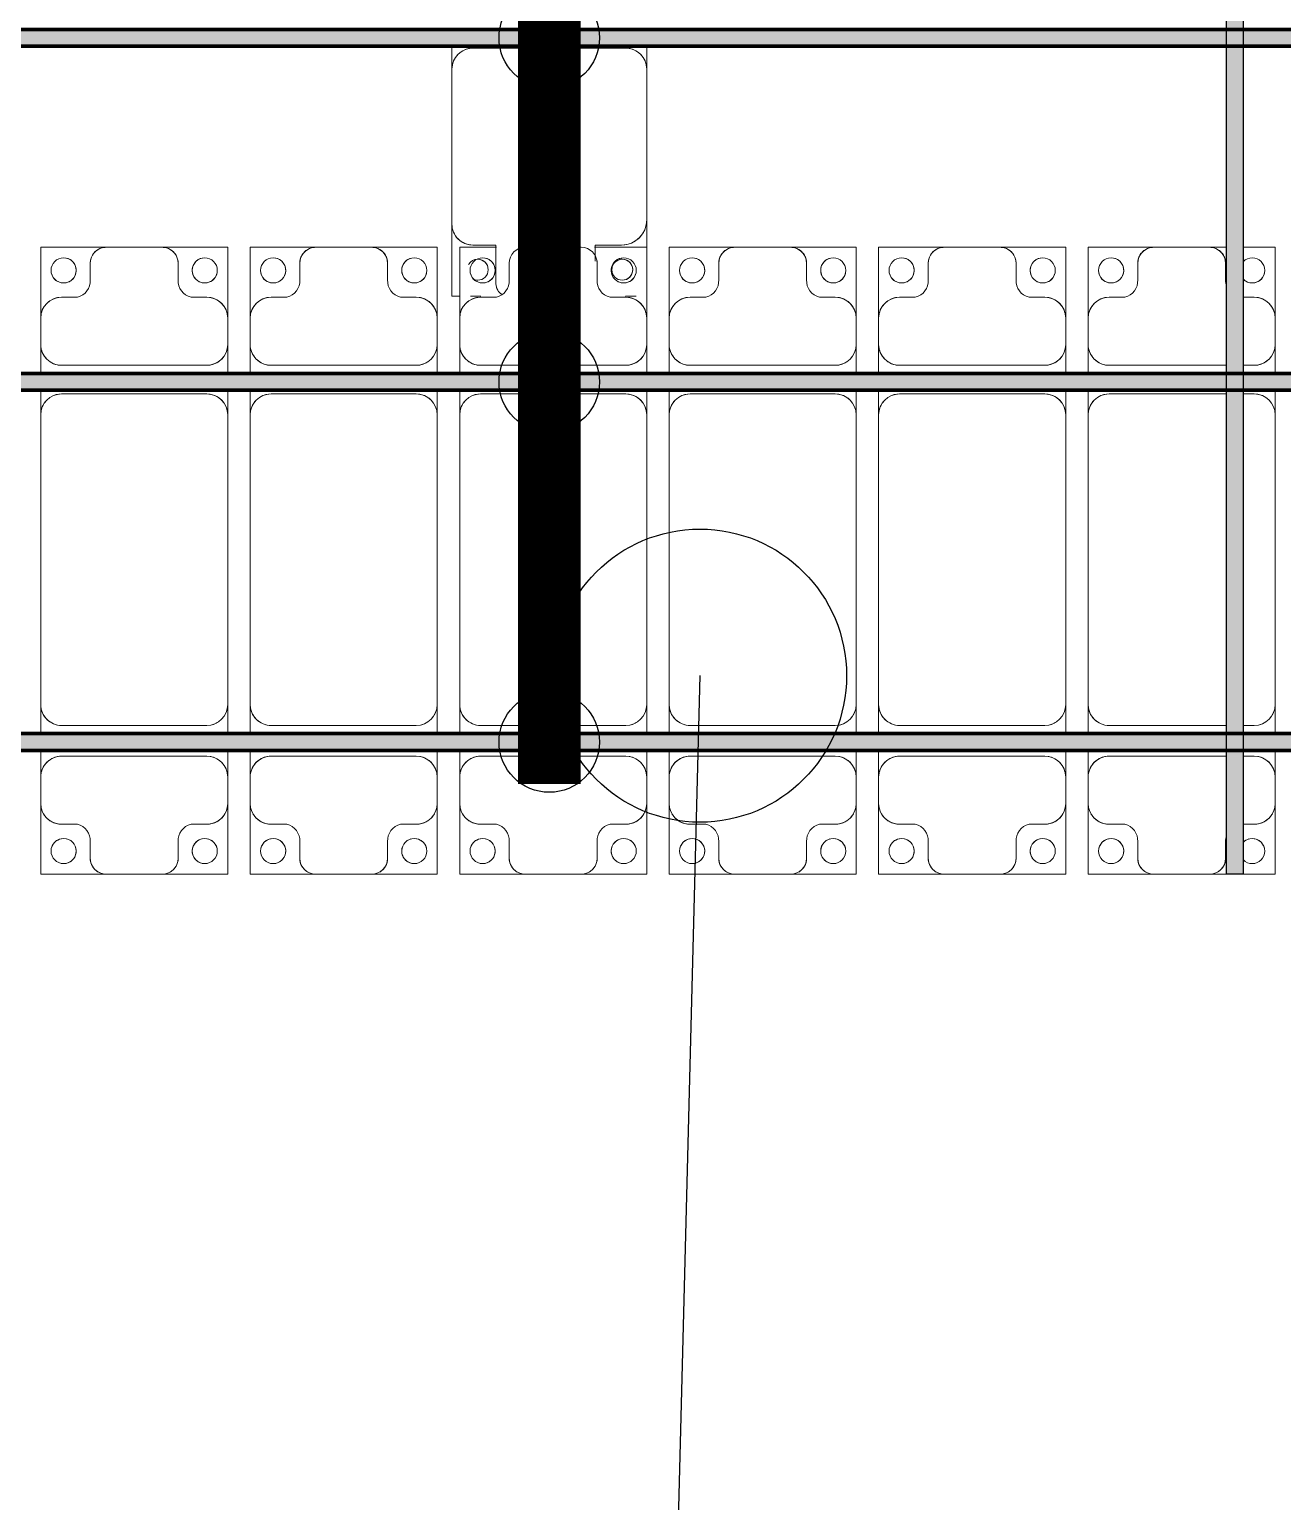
# Model space of a CAD drawing. Header units: millimetres. Extents: x -291190 to 146725, y 19759 to 185158.
# Drawn here: x -262420 to -259430, y 63338 to 66853 of the extents above; entities that cross this region are included whole.
import ezdxf

# ---------------------------------------------------------------- set-up
doc = ezdxf.new("R2010")
doc.units = ezdxf.units.MM
doc.layers.add('A-GENM', color=13, linetype='Continuous', lineweight=9)
doc.layers.add('S-BEAM', color=12, linetype='Continuous', lineweight=9)
for name, color, linetype in [('GC-BICH NEO', 6, 'Continuous'), ('GC-DAY NEO', 5, 'Continuous'), ('GC-HOP 40x60 GIA CUONG', 1, 'Continuous')]:
    doc.layers.add(name, color=color, linetype=linetype)

# ---------------------------------------------------------------- blocks, each defined once
blk = doc.blocks.new('Dầm C52 - Dầm C52-73879-KHUNG KẾT CẤU BÈ PIN 4')
at = {"layer": 'S-BEAM', "lineweight": 140}
blk.add_hatch(color=1, dxfattribs=at).paths.add_polyline_path([(-101365.1, 20), (-101557, 20), (-101557, -20), (101557, -20), (101557, 20), (-100456.6, 20)])
at = {"layer": 'S-BEAM', "color": 1, "lineweight": 140}
for p, q in [((-101557, 20), (101557, 20)), ((101557, -20), (-101557, -20))]:
    blk.add_line(p, q, dxfattribs=at)
blk = doc.blocks.new('Dai phaodi lai - DẢI PHAO DI LẠI-72756-KHUNG KẾT CẤU BÈ PIN 4')
at = {"layer": 'A-GENM', "color": 7}
for p, q in [((178276.8, 748.4), (178353.4, 748.4)), ((178276.8, 579.3), (178276.8, 748.4)), ((178276.8, 748.4), (178276.8, 579.3)), ((178353.4, 748.4), (178276.8, 748.4)), ((178393.4, 748.4), (178433.1, 748.4)), ((178433.1, 748.4), (178393.4, 748.4)), ((178566.9, 748.4), (178433.1, 748.4)), ((178566.9, 748.4), (178723.2, 748.4)), ((178723.2, 748.4), (178566.9, 748.4)), ((178723.2, 748.4), (178723.2, 579.3)), ((178723.2, 579.3), (178723.2, 748.4)), ((178776.8, 748.4), (178933.1, 748.4)), ((178776.8, 579.3), (178776.8, 748.4)), ((178776.8, 748.4), (178776.8, 579.3)), ((178933.1, 748.4), (178776.8, 748.4)), ((179066.9, 748.4), (178933.1, 748.4)), ((179066.9, 748.4), (179223.2, 748.4)), ((179223.2, 748.4), (179066.9, 748.4)), ((179223.2, 748.4), (179223.2, 579.3)), ((179223.2, 579.3), (179223.2, 748.4)), ((179276.8, 748.4), (179433.1, 748.4)), ((179276.8, 579.3), (179276.8, 748.4)), ((179276.8, 748.4), (179276.8, 579.3)), ((179433.1, 748.4), (179276.8, 748.4)), ((179566.9, 748.4), (179433.1, 748.4)), ((179566.9, 748.4), (179723.2, 748.4)), ((179723.2, 748.4), (179566.9, 748.4)), ((179723.2, 748.4), (179723.2, 579.3)), ((179723.2, 579.3), (179723.2, 748.4)), ((179776.8, 748.4), (179933.1, 748.4)), ((179776.8, 579.3), (179776.8, 748.4)), ((179776.8, 748.4), (179776.8, 579.3)), ((179933.1, 748.4), (179776.8, 748.4)), ((180066.9, 748.4), (179933.1, 748.4)), ((180066.9, 748.4), (180223.2, 748.4)), ((180223.2, 748.4), (180066.9, 748.4)), ((180223.2, 748.4), (180223.2, 579.3)), ((180223.2, 579.3), (180223.2, 748.4)), ((180276.8, 748.4), (180433.1, 748.4)), ((180276.8, 579.3), (180276.8, 748.4)), ((180276.8, 748.4), (180276.8, 579.3)), ((180433.1, 748.4), (180276.8, 748.4)), ((180566.9, 748.4), (180433.1, 748.4)), ((180566.9, 748.4), (180723.2, 748.4)), ((180723.2, 748.4), (180566.9, 748.4)), ((180723.2, 748.4), (180723.2, 579.3)), ((180723.2, 579.3), (180723.2, 748.4)), ((180776.8, 748.4), (180933.1, 748.4)), ((180776.8, 579.3), (180776.8, 748.4)), ((180776.8, 748.4), (180776.8, 579.3)), ((180933.1, 748.4), (180776.8, 748.4)), ((181066.9, 748.4), (180933.1, 748.4)), ((181066.9, 748.4), (181223.2, 748.4)), ((181223.2, 748.4), (181066.9, 748.4)), ((181223.2, 748.4), (181223.2, 579.3)), ((181223.2, 579.3), (181223.2, 748.4)), ((178395.1, 710.4), (178395.1, 670.7)), ((178604.9, 670.7), (178604.9, 710.4)), ((178895.1, 710.4), (178895.1, 670.7)), ((179104.9, 670.7), (179104.9, 710.4)), ((179395.1, 710.4), (179395.1, 670.7)), ((179604.9, 670.7), (179604.9, 710.4)), ((179895.1, 710.4), (179895.1, 670.7)), ((180104.9, 670.7), (180104.9, 710.4)), ((180395.1, 710.4), (180395.1, 670.7)), ((180604.9, 670.7), (180604.9, 710.4)), ((180895.1, 710.4), (180895.1, 670.7)), ((181104.9, 670.7), (181104.9, 710.4)), ((178353.4, 629.3), (178326.8, 629.3)), ((178673.2, 629.3), (178635.7, 629.3)), ((178864.3, 629.3), (178826.8, 629.3)), ((179173.2, 629.3), (179135.7, 629.3)), ((179364.3, 629.3), (179326.8, 629.3)), ((179673.2, 629.3), (179635.7, 629.3)), ((179864.3, 629.3), (179826.8, 629.3)), ((180173.2, 629.3), (180135.7, 629.3)), ((180364.3, 629.3), (180326.8, 629.3)), ((180673.2, 629.3), (180635.7, 629.3)), ((180864.3, 629.3), (180826.8, 629.3)), ((181173.2, 629.3), (181135.7, 629.3)), ((178276.8, 579.3), (178276.8, 516.7)), ((178723.2, 516.7), (178723.2, 579.3)), ((178776.8, 579.3), (178776.8, 516.7)), ((179223.2, 516.7), (179223.2, 579.3)), ((179276.8, 579.3), (179276.8, 516.7)), ((179723.2, 516.7), (179723.2, 579.3)), ((179776.8, 579.3), (179776.8, 516.7)), ((180223.2, 516.7), (180223.2, 579.3)), ((180276.8, 579.3), (180276.8, 516.7)), ((180723.2, 516.7), (180723.2, 579.3)), ((180776.8, 579.3), (180776.8, 516.7)), ((181223.2, 516.7), (181223.2, 579.3)), ((178276.8, 452.9), (178276.8, 516.7)), ((178276.8, 452.9), (178276.8, 516.7)), ((178723.2, 516.7), (178723.2, 452.9)), ((178723.2, 516.7), (178723.2, 452.9)), ((178776.8, 452.9), (178776.8, 516.7)), ((178776.8, 452.9), (178776.8, 516.7)), ((179223.2, 516.7), (179223.2, 452.9)), ((179223.2, 516.7), (179223.2, 452.9)), ((179276.8, 452.9), (179276.8, 516.7)), ((179276.8, 452.9), (179276.8, 516.7)), ((179723.2, 516.7), (179723.2, 452.9)), ((179723.2, 516.7), (179723.2, 452.9)), ((179776.8, 452.9), (179776.8, 516.7)), ((179776.8, 452.9), (179776.8, 516.7)), ((180223.2, 516.7), (180223.2, 452.9)), ((180223.2, 516.7), (180223.2, 452.9)), ((180276.8, 452.9), (180276.8, 516.7)), ((180276.8, 452.9), (180276.8, 516.7)), ((180723.2, 516.7), (180723.2, 452.9)), ((180723.2, 516.7), (180723.2, 452.9)), ((180776.8, 452.9), (180776.8, 516.7)), ((180776.8, 452.9), (180776.8, 516.7)), ((181223.2, 516.7), (181223.2, 452.9)), ((181223.2, 516.7), (181223.2, 452.9)), ((178326.8, 466.7), (178353.4, 466.7)), ((178393.4, 466.7), (178673.2, 466.7)), ((178826.8, 466.7), (179173.2, 466.7)), ((179326.8, 466.7), (179673.2, 466.7)), ((179826.8, 466.7), (180173.2, 466.7)), ((180326.8, 466.7), (180673.2, 466.7)), ((180826.8, 466.7), (181173.2, 466.7)), ((178276.8, 343.3), (178276.8, 412.9)), ((178276.8, 343.3), (178276.8, 412.9)), ((178353.4, 393.3), (178326.8, 393.3)), ((178673.2, 393.3), (178393.4, 393.3)), ((178723.2, 412.9), (178723.2, 343.3)), ((178723.2, 412.9), (178723.2, 343.3)), ((178776.8, 343.3), (178776.8, 412.9)), ((178776.8, 343.3), (178776.8, 412.9)), ((179173.2, 393.3), (178826.8, 393.3)), ((179223.2, 412.9), (179223.2, 343.3)), ((179223.2, 412.9), (179223.2, 343.3)), ((179276.8, 343.3), (179276.8, 412.9)), ((179276.8, 343.3), (179276.8, 412.9)), ((179673.2, 393.3), (179326.8, 393.3)), ((179723.2, 412.9), (179723.2, 343.3)), ((179723.2, 412.9), (179723.2, 343.3)), ((179776.8, 343.3), (179776.8, 412.9)), ((179776.8, 343.3), (179776.8, 412.9)), ((180173.2, 393.3), (179826.8, 393.3)), ((180223.2, 412.9), (180223.2, 343.3)), ((180223.2, 412.9), (180223.2, 343.3)), ((180276.8, 343.3), (180276.8, 412.9)), ((180276.8, 343.3), (180276.8, 412.9)), ((180673.2, 393.3), (180326.8, 393.3)), ((180723.2, 412.9), (180723.2, 343.3)), ((180723.2, 412.9), (180723.2, 343.3)), ((180776.8, 343.3), (180776.8, 412.9)), ((180776.8, 343.3), (180776.8, 412.9)), ((181173.2, 393.3), (180826.8, 393.3)), ((181223.2, 412.9), (181223.2, 343.3)), ((181223.2, 412.9), (181223.2, 343.3)), ((178276.8, 343.3), (178276.8, -348.3)), ((178723.2, -348.3), (178723.2, 343.3)), ((178776.8, 343.3), (178776.8, -348.3)), ((179223.2, -348.3), (179223.2, 343.3)), ((179276.8, 343.3), (179276.8, -348.3)), ((179723.2, -348.3), (179723.2, 343.3)), ((179776.8, 343.3), (179776.8, -348.3)), ((180223.2, -348.3), (180223.2, 343.3)), ((180276.8, 343.3), (180276.8, -348.3)), ((180723.2, -348.3), (180723.2, 343.3)), ((180776.8, 343.3), (180776.8, -348.3)), ((181223.2, -348.3), (181223.2, 343.3)), ((178276.8, -407.1), (178276.8, -348.3)), ((178276.8, -407.1), (178276.8, -348.3)), ((178723.2, -348.3), (178723.2, -407.1)), ((178723.2, -348.3), (178723.2, -407.1)), ((178776.8, -407.1), (178776.8, -348.3)), ((178776.8, -407.1), (178776.8, -348.3)), ((179223.2, -348.3), (179223.2, -407.1)), ((179223.2, -348.3), (179223.2, -407.1)), ((179276.8, -407.1), (179276.8, -348.3)), ((179276.8, -407.1), (179276.8, -348.3)), ((179723.2, -348.3), (179723.2, -407.1)), ((179723.2, -348.3), (179723.2, -407.1)), ((179776.8, -407.1), (179776.8, -348.3)), ((179776.8, -407.1), (179776.8, -348.3)), ((180223.2, -348.3), (180223.2, -407.1)), ((180223.2, -348.3), (180223.2, -407.1)), ((180276.8, -407.1), (180276.8, -348.3)), ((180276.8, -407.1), (180276.8, -348.3)), ((180723.2, -348.3), (180723.2, -407.1)), ((180723.2, -348.3), (180723.2, -407.1)), ((180776.8, -407.1), (180776.8, -348.3)), ((180776.8, -407.1), (180776.8, -348.3)), ((181223.2, -348.3), (181223.2, -407.1)), ((181223.2, -348.3), (181223.2, -407.1)), ((178326.8, -398.3), (178353.4, -398.3)), ((178393.4, -398.3), (178673.2, -398.3)), ((178826.8, -398.3), (179173.2, -398.3)), ((179326.8, -398.3), (179673.2, -398.3)), ((179826.8, -398.3), (180173.2, -398.3)), ((180326.8, -398.3), (180673.2, -398.3)), ((180826.8, -398.3), (181173.2, -398.3)), ((178276.8, -516.7), (178276.8, -447.1)), ((178276.8, -516.7), (178276.8, -447.1)), ((178723.2, -447.1), (178723.2, -516.7)), ((178723.2, -447.1), (178723.2, -516.7)), ((178776.8, -516.7), (178776.8, -447.1)), ((178776.8, -516.7), (178776.8, -447.1)), ((179223.2, -447.1), (179223.2, -516.7)), ((179223.2, -447.1), (179223.2, -516.7)), ((179276.8, -516.7), (179276.8, -447.1)), ((179276.8, -516.7), (179276.8, -447.1)), ((179723.2, -447.1), (179723.2, -516.7)), ((179723.2, -447.1), (179723.2, -516.7)), ((179776.8, -516.7), (179776.8, -447.1)), ((179776.8, -516.7), (179776.8, -447.1)), ((180223.2, -447.1), (180223.2, -516.7)), ((180223.2, -447.1), (180223.2, -516.7)), ((180276.8, -516.7), (180276.8, -447.1)), ((180276.8, -516.7), (180276.8, -447.1)), ((180723.2, -447.1), (180723.2, -516.7)), ((180723.2, -447.1), (180723.2, -516.7)), ((180776.8, -516.7), (180776.8, -447.1)), ((180776.8, -516.7), (180776.8, -447.1)), ((181223.2, -447.1), (181223.2, -516.7)), ((181223.2, -447.1), (181223.2, -516.7)), ((178353.4, -466.7), (178326.8, -466.7)), ((178673.2, -466.7), (178393.4, -466.7)), ((179173.2, -466.7), (178826.8, -466.7)), ((179673.2, -466.7), (179326.8, -466.7)), ((180173.2, -466.7), (179826.8, -466.7)), ((180673.2, -466.7), (180326.8, -466.7)), ((181173.2, -466.7), (180826.8, -466.7)), ((178276.8, -516.7), (178276.8, -579.3)), ((178723.2, -579.3), (178723.2, -516.7)), ((178776.8, -516.7), (178776.8, -579.3)), ((179223.2, -579.3), (179223.2, -516.7)), ((179276.8, -516.7), (179276.8, -579.3)), ((179723.2, -579.3), (179723.2, -516.7)), ((179776.8, -516.7), (179776.8, -579.3)), ((180223.2, -579.3), (180223.2, -516.7)), ((180276.8, -516.7), (180276.8, -579.3)), ((180723.2, -579.3), (180723.2, -516.7)), ((180776.8, -516.7), (180776.8, -579.3)), ((181223.2, -579.3), (181223.2, -516.7)), ((178276.8, -748.4), (178276.8, -579.3)), ((178276.8, -579.3), (178276.8, -748.4)), ((178723.2, -579.3), (178723.2, -748.4)), ((178723.2, -748.4), (178723.2, -579.3)), ((178776.8, -748.4), (178776.8, -579.3)), ((178776.8, -579.3), (178776.8, -748.4)), ((179223.2, -579.3), (179223.2, -748.4)), ((179223.2, -748.4), (179223.2, -579.3)), ((179276.8, -748.4), (179276.8, -579.3)), ((179276.8, -579.3), (179276.8, -748.4)), ((179723.2, -579.3), (179723.2, -748.4)), ((179723.2, -748.4), (179723.2, -579.3)), ((179776.8, -748.4), (179776.8, -579.3)), ((179776.8, -579.3), (179776.8, -748.4)), ((180223.2, -579.3), (180223.2, -748.4)), ((180223.2, -748.4), (180223.2, -579.3)), ((180276.8, -748.4), (180276.8, -579.3)), ((180276.8, -579.3), (180276.8, -748.4)), ((180723.2, -579.3), (180723.2, -748.4)), ((180723.2, -748.4), (180723.2, -579.3)), ((180776.8, -748.4), (180776.8, -579.3)), ((180776.8, -579.3), (180776.8, -748.4)), ((181223.2, -579.3), (181223.2, -748.4)), ((181223.2, -748.4), (181223.2, -579.3)), ((178326.8, -629.3), (178353.4, -629.3)), ((178635.7, -629.3), (178673.2, -629.3)), ((178826.8, -629.3), (178864.3, -629.3)), ((179135.7, -629.3), (179173.2, -629.3)), ((179326.8, -629.3), (179364.3, -629.3)), ((179635.7, -629.3), (179673.2, -629.3)), ((179826.8, -629.3), (179864.3, -629.3)), ((180135.7, -629.3), (180173.2, -629.3)), ((180326.8, -629.3), (180364.3, -629.3)), ((180635.7, -629.3), (180673.2, -629.3)), ((180826.8, -629.3), (180864.3, -629.3)), ((181135.7, -629.3), (181173.2, -629.3)), ((178395.1, -670.7), (178395.1, -710.4)), ((178604.9, -710.4), (178604.9, -670.7)), ((178895.1, -670.7), (178895.1, -710.4)), ((179104.9, -710.4), (179104.9, -670.7)), ((179395.1, -670.7), (179395.1, -710.4)), ((179604.9, -710.4), (179604.9, -670.7)), ((179895.1, -670.7), (179895.1, -710.4)), ((180104.9, -710.4), (180104.9, -670.7)), ((180395.1, -670.7), (180395.1, -710.4)), ((180604.9, -710.4), (180604.9, -670.7)), ((180895.1, -670.7), (180895.1, -710.4)), ((181104.9, -710.4), (181104.9, -670.7)), ((178353.4, -748.4), (178276.8, -748.4)), ((178276.8, -748.4), (178353.4, -748.4)), ((178433.1, -748.4), (178393.4, -748.4)), ((178393.4, -748.4), (178433.1, -748.4)), ((178433.1, -748.4), (178566.9, -748.4)), ((178723.2, -748.4), (178566.9, -748.4)), ((178566.9, -748.4), (178723.2, -748.4)), ((178933.1, -748.4), (178776.8, -748.4)), ((178776.8, -748.4), (178933.1, -748.4)), ((178933.1, -748.4), (179066.9, -748.4)), ((179223.2, -748.4), (179066.9, -748.4)), ((179066.9, -748.4), (179223.2, -748.4)), ((179433.1, -748.4), (179276.8, -748.4)), ((179276.8, -748.4), (179433.1, -748.4)), ((179433.1, -748.4), (179566.9, -748.4)), ((179723.2, -748.4), (179566.9, -748.4)), ((179566.9, -748.4), (179723.2, -748.4)), ((179901.5, -748.4), (179776.8, -748.4)), ((179776.8, -748.4), (179901.5, -748.4)), ((179933.1, -748.4), (180066.9, -748.4)), ((180223.2, -748.4), (180135.2, -748.4)), ((180135.2, -748.4), (180223.2, -748.4)), ((180433.1, -748.4), (180276.8, -748.4)), ((180276.8, -748.4), (180433.1, -748.4)), ((180433.1, -748.4), (180566.9, -748.4)), ((180723.2, -748.4), (180566.9, -748.4)), ((180566.9, -748.4), (180723.2, -748.4)), ((180933.1, -748.4), (180776.8, -748.4)), ((180776.8, -748.4), (180933.1, -748.4)), ((180933.1, -748.4), (181066.9, -748.4)), ((181223.2, -748.4), (181066.9, -748.4)), ((181066.9, -748.4), (181223.2, -748.4))]:
    blk.add_line(p, q, dxfattribs=at)
for centre, radius, start, end in [((178433.1, 710.4), 38, 90, 180), ((178433.1, 710.4), 38, 90, 180), ((178433.1, 710.4), 38, 120, 180), ((178433.1, 710.4), 38, 120, 180), ((178433.1, 710.4), 38, 90, 105), ((178433.1, 710.4), 38, 90, 105), ((178566.9, 710.4), 38, 360, 90), ((178566.9, 710.4), 38, 75, 90), ((178566.9, 710.4), 38, 0, 90), ((178566.9, 710.4), 38, 75, 90), ((178566.9, 710.4), 38, 0, 60), ((178566.9, 710.4), 38, 0, 60), ((178933.1, 710.4), 38, 90, 180), ((178933.1, 710.4), 38, 90, 180), ((178933.1, 710.4), 38, 120, 180), ((178933.1, 710.4), 38, 120, 180), ((178933.1, 710.4), 38, 90, 105), ((178933.1, 710.4), 38, 90, 105), ((179066.9, 710.4), 38, 360, 90), ((179066.9, 710.4), 38, 75, 90), ((179066.9, 710.4), 38, 0, 90), ((179066.9, 710.4), 38, 75, 90), ((179066.9, 710.4), 38, 0, 60), ((179066.9, 710.4), 38, 0, 60), ((179433.1, 710.4), 38, 90, 180), ((179433.1, 710.4), 38, 90, 180), ((179433.1, 710.4), 38, 120, 180), ((179433.1, 710.4), 38, 120, 180), ((179433.1, 710.4), 38, 90, 105), ((179433.1, 710.4), 38, 90, 105), ((179566.9, 710.4), 38, 360, 90), ((179566.9, 710.4), 38, 75, 90), ((179566.9, 710.4), 38, 0, 90), ((179566.9, 710.4), 38, 75, 90), ((179566.9, 710.4), 38, 0, 60), ((179566.9, 710.4), 38, 0, 60), ((179933.1, 710.4), 38, 90, 180), ((179933.1, 710.4), 38, 90, 180), ((179933.1, 710.4), 38, 120, 180), ((179933.1, 710.4), 38, 120, 180), ((179933.1, 710.4), 38, 90, 105), ((179933.1, 710.4), 38, 90, 105), ((180066.9, 710.4), 38, 360, 90), ((180066.9, 710.4), 38, 75, 90), ((180066.9, 710.4), 38, 0, 90), ((180066.9, 710.4), 38, 75, 90), ((180066.9, 710.4), 38, 0, 60), ((180066.9, 710.4), 38, 0, 60), ((180433.1, 710.4), 38, 90, 180), ((180433.1, 710.4), 38, 90, 180), ((180433.1, 710.4), 38, 120, 180), ((180433.1, 710.4), 38, 120, 180), ((180433.1, 710.4), 38, 90, 105), ((180433.1, 710.4), 38, 90, 105), ((180566.9, 710.4), 38, 360, 90), ((180566.9, 710.4), 38, 75, 90), ((180566.9, 710.4), 38, 0, 90), ((180566.9, 710.4), 38, 75, 90), ((180566.9, 710.4), 38, 0, 60), ((180566.9, 710.4), 38, 0, 60), ((180933.1, 710.4), 38, 90, 180), ((180933.1, 710.4), 38, 90, 180), ((180933.1, 710.4), 38, 120, 180), ((180933.1, 710.4), 38, 120, 180), ((180933.1, 710.4), 38, 90, 105), ((180933.1, 710.4), 38, 90, 105), ((181066.9, 710.4), 38, 360, 90), ((181066.9, 710.4), 38, 75, 90), ((181066.9, 710.4), 38, 0, 90), ((181066.9, 710.4), 38, 75, 90), ((181066.9, 710.4), 38, 0, 60), ((181066.9, 710.4), 38, 0, 60), ((178331.6, 693.3), 30, 90, 270), ((178331.6, 693.3), 30, 90, 180), ((178331.6, 693.3), 30, 45, 90), ((178331.6, 693.3), 30, 45, 90), ((178668.4, 693.3), 30, 90, 270), ((178668.4, 693.3), 30, 90, 255), ((178668.4, 693.3), 30, 270, 90), ((178668.4, 693.3), 30, 0, 90), ((178831.6, 693.3), 30, 90, 270), ((178831.6, 693.3), 30, 90, 180), ((178831.6, 693.3), 30, 270, 90), ((178831.6, 693.3), 30, 285, 90), ((179168.4, 693.3), 30, 90, 270), ((179168.4, 693.3), 30, 90, 255), ((179168.4, 693.3), 30, 270, 90), ((179168.4, 693.3), 30, 0, 90), ((179331.6, 693.3), 30, 90, 270), ((179331.6, 693.3), 30, 90, 180), ((179331.6, 693.3), 30, 270, 90), ((179331.6, 693.3), 30, 285, 90), ((179668.4, 693.3), 30, 90, 270), ((179668.4, 693.3), 30, 90, 255), ((179668.4, 693.3), 30, 270, 90), ((179668.4, 693.3), 30, 0, 90), ((179831.6, 693.3), 30, 90, 270), ((179831.6, 693.3), 30, 90, 180), ((179831.6, 693.3), 30, 270, 90), ((179831.6, 693.3), 30, 285, 90), ((180168.4, 693.3), 30, 90, 270), ((180168.4, 693.3), 30, 90, 255), ((180168.4, 693.3), 30, 270, 90), ((180168.4, 693.3), 30, 0, 90), ((180331.6, 693.3), 30, 90, 270), ((180331.6, 693.3), 30, 90, 180), ((180331.6, 693.3), 30, 270, 90), ((180331.6, 693.3), 30, 285, 90), ((180668.4, 693.3), 30, 90, 270), ((180668.4, 693.3), 30, 90, 255), ((180668.4, 693.3), 30, 270, 90), ((180668.4, 693.3), 30, 0, 90), ((180831.6, 693.3), 30, 90, 270), ((180831.6, 693.3), 30, 90, 180), ((180831.6, 693.3), 30, 270, 90), ((180831.6, 693.3), 30, 285, 90), ((181168.4, 693.3), 30, 90, 270), ((181168.4, 693.3), 30, 90, 255), ((181168.4, 693.3), 30, 270, 90), ((181168.4, 693.3), 30, 0, 90), ((178331.6, 693.3), 30, 195, 270), ((178331.6, 693.3), 30, 270, 315), ((178331.6, 693.3), 30, 285, 315), ((178355.2, 668.2), 40, 350.1215, 3.5081), ((178644.8, 668.2), 40, 176.4919, 256.8115), ((178668.4, 693.3), 30, 270, 345), ((178831.6, 693.3), 30, 195, 270), ((178855.2, 668.2), 40, 283.1885, 3.5081), ((179144.8, 668.2), 40, 176.4919, 256.8115), ((179168.4, 693.3), 30, 270, 345), ((179331.6, 693.3), 30, 195, 270), ((179355.2, 668.2), 40, 283.1885, 3.5081), ((179644.8, 668.2), 40, 176.4919, 256.8115), ((179668.4, 693.3), 30, 270, 345), ((179831.6, 693.3), 30, 195, 270), ((179855.2, 668.2), 40, 283.1885, 3.5081), ((180144.8, 668.2), 40, 176.4919, 256.8115), ((180168.4, 693.3), 30, 270, 345), ((180331.6, 693.3), 30, 195, 270), ((180355.2, 668.2), 40, 283.1885, 3.5081), ((180644.8, 668.2), 40, 176.4919, 256.8115), ((180668.4, 693.3), 30, 270, 345), ((180831.6, 693.3), 30, 195, 270), ((180855.2, 668.2), 40, 283.1885, 3.5081), ((181144.8, 668.2), 40, 176.4919, 256.8115), ((181168.4, 693.3), 30, 270, 345), ((178326.8, 579.3), 50, 90, 180), ((178326.8, 579.3), 50, 90, 165), ((178326.8, 579.3), 50, 135, 150), ((178326.8, 579.3), 50, 135, 150), ((178326.8, 579.3), 50, 90, 120), ((178326.8, 579.3), 50, 90, 120), ((178673.2, 579.3), 50, 0, 90), ((178673.2, 579.3), 50, 60, 90), ((178673.2, 579.3), 50, 15, 90), ((178673.2, 579.3), 50, 60, 90), ((178673.2, 579.3), 50, 30, 45), ((178673.2, 579.3), 50, 30, 45), ((178826.8, 579.3), 50, 90, 180), ((178826.8, 579.3), 50, 90, 165), ((178826.8, 579.3), 50, 135, 150), ((178826.8, 579.3), 50, 135, 150), ((178826.8, 579.3), 50, 90, 120), ((178826.8, 579.3), 50, 90, 120), ((179173.2, 579.3), 50, 0, 90), ((179173.2, 579.3), 50, 60, 90), ((179173.2, 579.3), 50, 15, 90), ((179173.2, 579.3), 50, 60, 90), ((179173.2, 579.3), 50, 30, 45), ((179173.2, 579.3), 50, 30, 45), ((179326.8, 579.3), 50, 90, 180), ((179326.8, 579.3), 50, 90, 165), ((179326.8, 579.3), 50, 135, 150), ((179326.8, 579.3), 50, 135, 150), ((179326.8, 579.3), 50, 90, 120), ((179326.8, 579.3), 50, 90, 120), ((179673.2, 579.3), 50, 0, 90), ((179673.2, 579.3), 50, 60, 90), ((179673.2, 579.3), 50, 15, 90), ((179673.2, 579.3), 50, 60, 90), ((179673.2, 579.3), 50, 30, 45), ((179673.2, 579.3), 50, 30, 45), ((179826.8, 579.3), 50, 90, 180), ((179826.8, 579.3), 50, 90, 165), ((179826.8, 579.3), 50, 135, 150), ((179826.8, 579.3), 50, 135, 150), ((179826.8, 579.3), 50, 90, 120), ((179826.8, 579.3), 50, 90, 120), ((180173.2, 579.3), 50, 0, 90), ((180173.2, 579.3), 50, 60, 90), ((180173.2, 579.3), 50, 15, 90), ((180173.2, 579.3), 50, 60, 90), ((180173.2, 579.3), 50, 30, 45), ((180173.2, 579.3), 50, 30, 45), ((180326.8, 579.3), 50, 90, 180), ((180326.8, 579.3), 50, 90, 165), ((180326.8, 579.3), 50, 135, 150), ((180326.8, 579.3), 50, 135, 150), ((180326.8, 579.3), 50, 90, 120), ((180326.8, 579.3), 50, 90, 120), ((180673.2, 579.3), 50, 0, 90), ((180673.2, 579.3), 50, 60, 90), ((180673.2, 579.3), 50, 15, 90), ((180673.2, 579.3), 50, 60, 90), ((180673.2, 579.3), 50, 30, 45), ((180673.2, 579.3), 50, 30, 45), ((180826.8, 579.3), 50, 90, 180), ((180826.8, 579.3), 50, 90, 165), ((180826.8, 579.3), 50, 135, 150), ((180826.8, 579.3), 50, 135, 150), ((180826.8, 579.3), 50, 90, 120), ((180826.8, 579.3), 50, 90, 120), ((181173.2, 579.3), 50, 0, 90), ((181173.2, 579.3), 50, 60, 90), ((181173.2, 579.3), 50, 15, 90), ((181173.2, 579.3), 50, 60, 90), ((181173.2, 579.3), 50, 30, 45), ((181173.2, 579.3), 50, 30, 45), ((178326.8, 516.7), 50, 180, 270), ((178326.8, 516.7), 50, 195, 270), ((178673.2, 516.7), 50, 270, 0), ((178673.2, 516.7), 50, 270, 345), ((178826.8, 516.7), 50, 180, 270), ((178826.8, 516.7), 50, 195, 270), ((179173.2, 516.7), 50, 270, 0), ((179173.2, 516.7), 50, 270, 345), ((179326.8, 516.7), 50, 180, 270), ((179326.8, 516.7), 50, 195, 270), ((179673.2, 516.7), 50, 270, 0), ((179673.2, 516.7), 50, 270, 345), ((179826.8, 516.7), 50, 180, 270), ((179826.8, 516.7), 50, 195, 270), ((180173.2, 516.7), 50, 270, 0), ((180173.2, 516.7), 50, 270, 345), ((180326.8, 516.7), 50, 180, 270), ((180326.8, 516.7), 50, 195, 270), ((180673.2, 516.7), 50, 270, 0), ((180673.2, 516.7), 50, 270, 345), ((180826.8, 516.7), 50, 180, 270), ((180826.8, 516.7), 50, 195, 270), ((181173.2, 516.7), 50, 270, 0), ((181173.2, 516.7), 50, 270, 345), ((178326.8, 343.3), 50, 90, 180), ((178326.8, 343.3), 50, 105, 120), ((178673.2, 343.3), 50, 360, 90), ((178673.2, 343.3), 50, 360, 75), ((178826.8, 343.3), 50, 90, 180), ((178826.8, 343.3), 50, 105, 120), ((179173.2, 343.3), 50, 360, 90), ((179173.2, 343.3), 50, 360, 75), ((179326.8, 343.3), 50, 90, 180), ((179326.8, 343.3), 50, 105, 120), ((179673.2, 343.3), 50, 360, 90), ((179673.2, 343.3), 50, 360, 75), ((179826.8, 343.3), 50, 90, 180), ((179826.8, 343.3), 50, 105, 120), ((180173.2, 343.3), 50, 360, 90), ((180173.2, 343.3), 50, 360, 75), ((180326.8, 343.3), 50, 90, 180), ((180326.8, 343.3), 50, 105, 120), ((180673.2, 343.3), 50, 360, 90), ((180673.2, 343.3), 50, 360, 75), ((180826.8, 343.3), 50, 90, 180), ((180826.8, 343.3), 50, 105, 120), ((181173.2, 343.3), 50, 360, 90), ((181173.2, 343.3), 50, 360, 75), ((178326.8, 343.3), 50, 150, 180), ((178826.8, 343.3), 50, 150, 180), ((179326.8, 343.3), 50, 150, 180), ((179826.8, 343.3), 50, 150, 180), ((180326.8, 343.3), 50, 150, 180), ((180826.8, 343.3), 50, 150, 180), ((178326.8, -348.3), 50, 180, 270), ((178673.2, -348.3), 50, 270, 360), ((178673.2, -348.3), 50, 315, 360), ((178826.8, -348.3), 50, 180, 270), ((179173.2, -348.3), 50, 270, 360), ((179173.2, -348.3), 50, 315, 360), ((179326.8, -348.3), 50, 180, 270), ((179673.2, -348.3), 50, 270, 360), ((179673.2, -348.3), 50, 315, 360), ((179826.8, -348.3), 50, 180, 270), ((180173.2, -348.3), 50, 270, 360), ((180173.2, -348.3), 50, 315, 360), ((180326.8, -348.3), 50, 180, 270), ((180673.2, -348.3), 50, 270, 360), ((180673.2, -348.3), 50, 315, 360), ((180826.8, -348.3), 50, 180, 270), ((181173.2, -348.3), 50, 270, 360), ((181173.2, -348.3), 50, 315, 360), ((178326.8, -348.3), 50, 195, 270), ((178826.8, -348.3), 50, 195, 270), ((179326.8, -348.3), 50, 195, 270), ((179826.8, -348.3), 50, 195, 270), ((180326.8, -348.3), 50, 195, 270), ((180826.8, -348.3), 50, 195, 270), ((178673.2, -348.3), 50, 270, 300), ((179173.2, -348.3), 50, 270, 300), ((179673.2, -348.3), 50, 270, 300), ((180173.2, -348.3), 50, 270, 300), ((180673.2, -348.3), 50, 270, 300), ((181173.2, -348.3), 50, 270, 300), ((178326.8, -516.7), 50, 90, 180), ((178326.8, -516.7), 50, 90, 165), ((178673.2, -516.7), 50, 360, 90), ((178673.2, -516.7), 50, 15, 90), ((178826.8, -516.7), 50, 90, 180), ((178826.8, -516.7), 50, 90, 165), ((179173.2, -516.7), 50, 360, 90), ((179173.2, -516.7), 50, 15, 90), ((179326.8, -516.7), 50, 90, 180), ((179326.8, -516.7), 50, 90, 165), ((179673.2, -516.7), 50, 360, 90), ((179673.2, -516.7), 50, 15, 90), ((179826.8, -516.7), 50, 90, 180), ((179826.8, -516.7), 50, 90, 165), ((180173.2, -516.7), 50, 360, 90), ((180173.2, -516.7), 50, 15, 90), ((180326.8, -516.7), 50, 90, 180), ((180326.8, -516.7), 50, 90, 165), ((180673.2, -516.7), 50, 360, 90), ((180673.2, -516.7), 50, 15, 90), ((180826.8, -516.7), 50, 90, 180), ((180826.8, -516.7), 50, 90, 165), ((181173.2, -516.7), 50, 360, 90), ((181173.2, -516.7), 50, 15, 90), ((178326.8, -579.3), 50, 180, 270), ((178326.8, -579.3), 50, 195, 270), ((178673.2, -579.3), 50, 270, 360), ((178673.2, -579.3), 50, 270, 345), ((178826.8, -579.3), 50, 180, 270), ((178826.8, -579.3), 50, 195, 270), ((179173.2, -579.3), 50, 270, 360), ((179173.2, -579.3), 50, 270, 345), ((179326.8, -579.3), 50, 180, 270), ((179326.8, -579.3), 50, 195, 270), ((179673.2, -579.3), 50, 270, 360), ((179673.2, -579.3), 50, 270, 345), ((179826.8, -579.3), 50, 180, 270), ((179826.8, -579.3), 50, 195, 270), ((180173.2, -579.3), 50, 270, 360), ((180173.2, -579.3), 50, 270, 345), ((180326.8, -579.3), 50, 180, 270), ((180326.8, -579.3), 50, 195, 270), ((180673.2, -579.3), 50, 270, 360), ((180673.2, -579.3), 50, 270, 345), ((180826.8, -579.3), 50, 180, 270), ((180826.8, -579.3), 50, 195, 270), ((181173.2, -579.3), 50, 270, 360), ((181173.2, -579.3), 50, 270, 345), ((178326.8, -579.3), 50, 210, 225), ((178326.8, -579.3), 50, 210, 225), ((178326.8, -579.3), 50, 240, 270), ((178326.8, -579.3), 50, 240, 270), ((178644.8, -668.2), 40, 103.1885, 183.5081), ((178673.2, -579.3), 50, 270, 300), ((178673.2, -579.3), 50, 270, 300), ((178673.2, -579.3), 50, 315, 330), ((178673.2, -579.3), 50, 315, 330), ((178826.8, -579.3), 50, 210, 225), ((178826.8, -579.3), 50, 210, 225), ((178826.8, -579.3), 50, 240, 270), ((178826.8, -579.3), 50, 240, 270), ((178855.2, -668.2), 40, 356.4919, 76.8115), ((179144.8, -668.2), 40, 103.1885, 183.5081), ((179173.2, -579.3), 50, 270, 300), ((179173.2, -579.3), 50, 270, 300), ((179173.2, -579.3), 50, 315, 330), ((179173.2, -579.3), 50, 315, 330), ((179326.8, -579.3), 50, 210, 225), ((179326.8, -579.3), 50, 210, 225), ((179326.8, -579.3), 50, 240, 270), ((179326.8, -579.3), 50, 240, 270), ((179355.2, -668.2), 40, 356.4919, 76.8115), ((179644.8, -668.2), 40, 103.1885, 183.5081), ((179673.2, -579.3), 50, 270, 300), ((179673.2, -579.3), 50, 270, 300), ((179673.2, -579.3), 50, 315, 330), ((179673.2, -579.3), 50, 315, 330), ((179826.8, -579.3), 50, 210, 225), ((179826.8, -579.3), 50, 210, 225), ((179826.8, -579.3), 50, 240, 270), ((179826.8, -579.3), 50, 240, 270), ((179855.2, -668.2), 40, 356.4919, 76.8115), ((180144.8, -668.2), 40, 103.1885, 183.5081), ((180173.2, -579.3), 50, 270, 300), ((180173.2, -579.3), 50, 270, 300), ((180173.2, -579.3), 50, 315, 330), ((180173.2, -579.3), 50, 315, 330), ((180326.8, -579.3), 50, 210, 225), ((180326.8, -579.3), 50, 210, 225), ((180326.8, -579.3), 50, 240, 270), ((180326.8, -579.3), 50, 240, 270), ((180355.2, -668.2), 40, 356.4919, 76.8115), ((180644.8, -668.2), 40, 103.1885, 183.5081), ((180673.2, -579.3), 50, 270, 300), ((180673.2, -579.3), 50, 270, 300), ((180673.2, -579.3), 50, 315, 330), ((180673.2, -579.3), 50, 315, 330), ((180826.8, -579.3), 50, 210, 225), ((180826.8, -579.3), 50, 210, 225), ((180826.8, -579.3), 50, 240, 270), ((180826.8, -579.3), 50, 240, 270), ((180855.2, -668.2), 40, 356.4919, 76.8115), ((181144.8, -668.2), 40, 103.1885, 183.5081), ((181173.2, -579.3), 50, 270, 300), ((181173.2, -579.3), 50, 270, 300), ((181173.2, -579.3), 50, 315, 330), ((181173.2, -579.3), 50, 315, 330), ((178331.6, -693.3), 30, 90, 270), ((178331.6, -693.3), 30, 90, 165), ((178331.6, -693.3), 30, 45, 90), ((178331.6, -693.3), 30, 45, 75), ((178355.2, -668.2), 40, 356.4919, 9.8785), ((178668.4, -693.3), 30, 90, 270), ((178668.4, -693.3), 30, 105, 270), ((178668.4, -693.3), 30, 270, 90), ((178668.4, -693.3), 30, 15, 90), ((178831.6, -693.3), 30, 90, 270), ((178831.6, -693.3), 30, 90, 165), ((178831.6, -693.3), 30, 270, 90), ((178831.6, -693.3), 30, 270, 75), ((179168.4, -693.3), 30, 90, 270), ((179168.4, -693.3), 30, 105, 270), ((179168.4, -693.3), 30, 270, 90), ((179168.4, -693.3), 30, 15, 90), ((179331.6, -693.3), 30, 90, 270), ((179331.6, -693.3), 30, 90, 165), ((179331.6, -693.3), 30, 270, 90), ((179331.6, -693.3), 30, 270, 75), ((179668.4, -693.3), 30, 90, 270), ((179668.4, -693.3), 30, 105, 270), ((179668.4, -693.3), 30, 270, 90), ((179668.4, -693.3), 30, 15, 90), ((179831.6, -693.3), 30, 90, 270), ((179831.6, -693.3), 30, 90, 165), ((179831.6, -693.3), 30, 270, 90), ((179831.6, -693.3), 30, 270, 75), ((180168.4, -693.3), 30, 90, 270), ((180168.4, -693.3), 30, 105, 270), ((180168.4, -693.3), 30, 270, 90), ((180168.4, -693.3), 30, 15, 90), ((180331.6, -693.3), 30, 90, 270), ((180331.6, -693.3), 30, 90, 165), ((180331.6, -693.3), 30, 270, 90), ((180331.6, -693.3), 30, 270, 75), ((180668.4, -693.3), 30, 90, 270), ((180668.4, -693.3), 30, 105, 270), ((180668.4, -693.3), 30, 270, 90), ((180668.4, -693.3), 30, 15, 90), ((180831.6, -693.3), 30, 90, 270), ((180831.6, -693.3), 30, 90, 165), ((180831.6, -693.3), 30, 270, 90), ((180831.6, -693.3), 30, 270, 75), ((181168.4, -693.3), 30, 90, 270), ((181168.4, -693.3), 30, 105, 270), ((181168.4, -693.3), 30, 270, 90), ((181168.4, -693.3), 30, 15, 90), ((178331.6, -693.3), 30, 180, 270), ((178668.4, -693.3), 30, 270, 360), ((178831.6, -693.3), 30, 180, 270), ((179168.4, -693.3), 30, 270, 360), ((179331.6, -693.3), 30, 180, 270), ((179668.4, -693.3), 30, 270, 360), ((179831.6, -693.3), 30, 180, 270), ((180168.4, -693.3), 30, 270, 360), ((180331.6, -693.3), 30, 180, 270), ((180668.4, -693.3), 30, 270, 360), ((180831.6, -693.3), 30, 180, 270), ((181168.4, -693.3), 30, 270, 360), ((178331.6, -693.3), 30, 270, 315), ((178331.6, -693.3), 30, 270, 315), ((178433.1, -710.4), 38, 180, 270), ((178433.1, -710.4), 38, 180, 240), ((178433.1, -710.4), 38, 180, 270), ((178433.1, -710.4), 38, 180, 240), ((178566.9, -710.4), 38, 270, 360), ((178566.9, -710.4), 38, 270, 360), ((178566.9, -710.4), 38, 300, 360), ((178566.9, -710.4), 38, 300, 360), ((178933.1, -710.4), 38, 180, 270), ((178933.1, -710.4), 38, 180, 240), ((178933.1, -710.4), 38, 180, 270), ((178933.1, -710.4), 38, 180, 240), ((179066.9, -710.4), 38, 270, 360), ((179066.9, -710.4), 38, 270, 360), ((179066.9, -710.4), 38, 300, 360), ((179066.9, -710.4), 38, 300, 360), ((179433.1, -710.4), 38, 180, 270), ((179433.1, -710.4), 38, 180, 240), ((179433.1, -710.4), 38, 180, 270), ((179433.1, -710.4), 38, 180, 240), ((179566.9, -710.4), 38, 270, 360), ((179566.9, -710.4), 38, 270, 360), ((179566.9, -710.4), 38, 300, 360), ((179566.9, -710.4), 38, 300, 360), ((179933.1, -710.4), 38, 180, 270), ((179933.1, -710.4), 38, 180, 210), ((179933.1, -710.4), 38, 180, 210), ((180066.9, -710.4), 38, 270, 360), ((180433.1, -710.4), 38, 180, 270), ((180433.1, -710.4), 38, 180, 240), ((180433.1, -710.4), 38, 180, 270), ((180433.1, -710.4), 38, 180, 240), ((180566.9, -710.4), 38, 270, 360), ((180566.9, -710.4), 38, 270, 360), ((180566.9, -710.4), 38, 300, 360), ((180566.9, -710.4), 38, 300, 360), ((180933.1, -710.4), 38, 180, 270), ((180933.1, -710.4), 38, 180, 240), ((180933.1, -710.4), 38, 180, 270), ((180933.1, -710.4), 38, 180, 240), ((181066.9, -710.4), 38, 270, 360), ((181066.9, -710.4), 38, 270, 360), ((181066.9, -710.4), 38, 300, 360), ((181066.9, -710.4), 38, 300, 360), ((178433.1, -710.4), 38, 255, 270), ((178433.1, -710.4), 38, 255, 270), ((178566.9, -710.4), 38, 270, 285), ((178566.9, -710.4), 38, 270, 285), ((178933.1, -710.4), 38, 255, 270), ((178933.1, -710.4), 38, 255, 270), ((179066.9, -710.4), 38, 270, 285), ((179066.9, -710.4), 38, 270, 285), ((179433.1, -710.4), 38, 255, 270), ((179433.1, -710.4), 38, 255, 270), ((179566.9, -710.4), 38, 270, 285), ((179566.9, -710.4), 38, 270, 285), ((180433.1, -710.4), 38, 255, 270), ((180433.1, -710.4), 38, 255, 270), ((180566.9, -710.4), 38, 270, 285), ((180566.9, -710.4), 38, 270, 285), ((180933.1, -710.4), 38, 255, 270), ((180933.1, -710.4), 38, 255, 270), ((181066.9, -710.4), 38, 270, 285), ((181066.9, -710.4), 38, 270, 285)]:
    blk.add_arc(centre, radius, start, end, dxfattribs=at)
blk = doc.blocks.new('Dầm C52 - Dầm C52-V31-KHUNG KẾT CẤU BÈ PIN 4')
at = {"layer": 'S-BEAM', "lineweight": 140}
blk.add_hatch(color=1, dxfattribs=at).paths.add_polyline_path([(-101365.1, 20), (-101557, 20), (-101557, -20), (101557, -20), (101557, 20), (-100456.6, 20)])
at = {"layer": 'S-BEAM', "color": 1, "lineweight": 140}
for p, q in [((-101557, 20), (101557, 20)), ((101557, -20), (-101557, -20))]:
    blk.add_line(p, q, dxfattribs=at)
blk = doc.blocks.new('Dai phao do pin - DẢI PHAO ĐỠ PIN-V47-KHUNG KẾT CẤU BÈ PIN 4')
at = {"layer": 'A-GENM', "color": 7}
for p, q in [((68484.9, 241.6), (68539.7, 241.6)), ((68484.9, 241.6), (68539.7, 241.6)), ((68899.7, 241.6), (68539.7, 241.6)), ((68899.7, 241.6), (69082.2, 241.6)), ((69082.2, 241.6), (68899.7, 241.6)), ((69082.2, 216), (69082.2, 190.8)), ((69082.2, 190.8), (69082.2, 216)), ((68489.7, 191.6), (68489.7, -173.4)), ((68959.7, 118.2), (68959.7, 181.6)), ((68998.2, 118.2), (68959.7, 118.2)), ((68959.7, -173.4), (68959.7, -118.2)), ((68959.7, -118.2), (69052.2, -118.2)), ((69082.2, -154.1), (69082.2, -179.3)), ((69082.2, -179.3), (69082.2, -154.1)), ((69082.2, -203.6), (69082.2, -223.4)), ((69082.2, -223.4), (69082.2, -203.6)), ((68539.7, -223.4), (68484.9, -223.4)), ((68539.7, -223.4), (68484.9, -223.4)), ((68539.7, -223.4), (68909.7, -223.4)), ((69082.2, -223.4), (68909.7, -223.4)), ((68909.7, -223.4), (69082.2, -223.4))]:
    blk.add_line(p, q, dxfattribs=at)
for centre, radius, start, end in [((68539.7, 191.6), 50, 90, 180), ((68539.7, 191.6), 50, 105, 180), ((68899.7, 181.6), 60, 360, 90), ((68899.7, 181.6), 60, 45, 60), ((68899.7, 181.6), 60, 360, 60), ((68899.7, 181.6), 60, 45, 60), ((69018.6, 183.2), 25, 0, 180), ((69018.6, 183.2), 25, 180, 0), ((69018.6, 183.2), 25, 180, 195), ((69018.6, 183.2), 25, 360, 165), ((69018.6, 183.2), 25, 270, 360), ((69018.6, 183.2), 25, 210, 255), ((69052.2, -88.2), 30, 270, 330), ((69052.2, -88.2), 30, 285, 330), ((69018.6, -161.8), 25, 0, 180), ((69018.6, -161.8), 25, 105, 165), ((69018.6, -161.8), 25, 360, 90), ((69052.2, -88.2), 30, 285, 300), ((69052.2, -88.2), 30, 285, 300), ((68539.7, -173.4), 50, 180, 270), ((68539.7, -173.4), 50, 180, 255), ((68909.7, -173.4), 50, 270, 360), ((68909.7, -173.4), 50, 285, 360), ((68909.7, -173.4), 50, 315, 0), ((68909.7, -173.4), 50, 315, 0), ((69018.6, -161.8), 25, 180, 240), ((69018.6, -161.8), 25, 180, 240), ((69018.6, -161.8), 25, 330, 0), ((69018.6, -161.8), 25, 330, 360)]:
    blk.add_arc(centre, radius, start, end, dxfattribs=at)
blk = doc.blocks.new('Dầm C52 - Hộp 40x60-74703-KHUNG KẾT CẤU BÈ PIN 4')
at = {"layer": 'S-BEAM', "lineweight": 25}
blk.add_hatch(color=4, dxfattribs=at).paths.add_polyline_path([(-37152.5, -20), (37152.5, -20), (37152.5, 20), (-37152.5, 20)])
at = {"layer": 'S-BEAM', "color": 4, "lineweight": 25}
for p, q in [((-37152.5, -20), (-37152.5, 20)), ((-37152.5, 20), (37152.5, 20)), ((37152.5, -20), (-37152.5, -20))]:
    blk.add_line(p, q, dxfattribs=at)

msp = doc.modelspace()

# ---------------------------------------------------------------- linework, layer by layer
at = {"layer": 'GC-BICH NEO'}
msp.add_circle((-260820.1, 65310.2), 350, dxfattribs=at)
at = {"layer": 'GC-DAY NEO'}
msp.add_line((-260820.1, 65310.2), (-261025.8, 57312.8), dxfattribs=at)
at = {"layer": 'GC-HOP 40x60 GIA CUONG', "const_width": 150}
msp.add_lwpolyline([(-261179.7, 65051.7), (-261179.7, 80051.7)], dxfattribs=at)
at = {"layer": 'GC-HOP 40x60 GIA CUONG'}
for centre in [(-261179.7, 66833.3), (-261179.7, 66011.7), (-261179.7, 65151.7)]:
    msp.add_circle(centre, 120, dxfattribs=at)

# ---------------------------------------------------------------- block references
at = {"layer": 'A-GENM', "color": 7}
for name, p, rotation in [('Dai phao do pin - DẢI PHAO ĐỠ PIN-V47-KHUNG KẾT CẤU BÈ PIN 4', (-261188.7, 135298.2), 269.9999999999996), ('Dai phaodi lai - DẢI PHAO DI LẠI-72756-KHUNG KẾT CẤU BÈ PIN 4', (-81170.4, 65584.6), 180)]:
    msp.add_blockref(name, p, dxfattribs=dict(at, rotation=rotation))
at = {"layer": 'S-BEAM', "color": 4, "lineweight": 25, "rotation": 89.99999999999977}
msp.add_blockref('Dầm C52 - Hộp 40x60-74703-KHUNG KẾT CẤU BÈ PIN 4', (-259543.8, 101988.7), dxfattribs=at)
at = {"layer": 'S-BEAM', "color": 1, "lineweight": 140, "rotation": 180}
for name, p in [('Dầm C52 - Dầm C52-73879-KHUNG KẾT CẤU BÈ PIN 4', (-182145.7, 66833.3)), ('Dầm C52 - Dầm C52-V31-KHUNG KẾT CẤU BÈ PIN 4', (-182145.7, 66011.7)), ('Dầm C52 - Dầm C52-73879-KHUNG KẾT CẤU BÈ PIN 4', (-182145.7, 65151.7))]:
    msp.add_blockref(name, p, dxfattribs=at)

doc.saveas('drawing.dxf')
